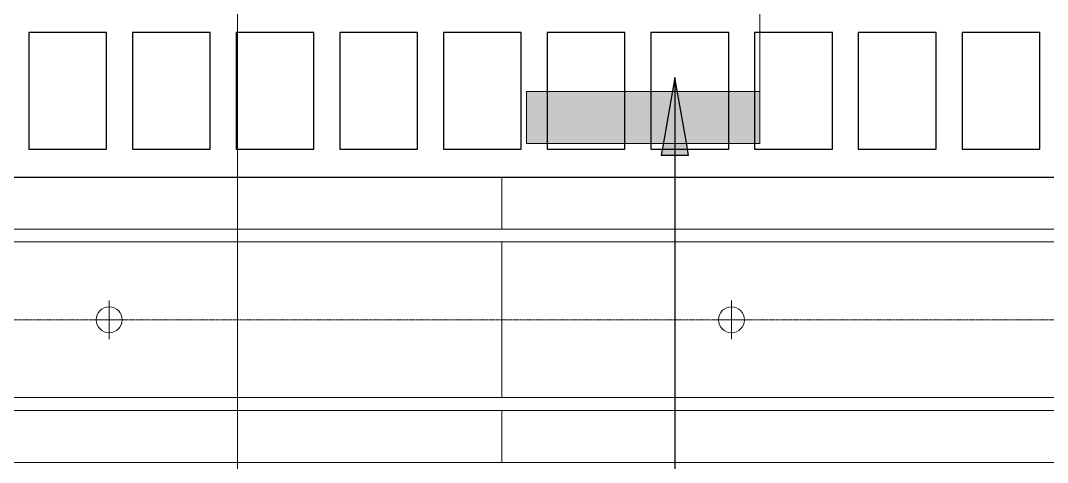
# Model space of a CAD drawing. Header units: millimetres. Extents: x -795739 to -715748, y -34378 to 22353.
# Drawn here: x -742964 to -739003, y 3029 to 4733 of the extents above; entities that cross this region are included whole.
import ezdxf
from ezdxf.xclip import XClip

# ---------------------------------------------------------------- set-up
doc = ezdxf.new("R2010")
doc.units = ezdxf.units.MM
doc.header["$XCLIPFRAME"] = 0
doc.linetypes.add('DPA_Grid _ Level 100', pattern=[10, 5.5, -1.6, 1.3, -1.6])
doc.layers.add('000 - WIPEOUT', color=250, linetype='Continuous')
doc.layers.add('A11_ALU.SOLID SHEET', color=2, linetype='Continuous')
for name, color, linetype, lineweight in [('A-ANNO-NOTE', 3, 'Continuous', 25), ('A-DETL-GENF', 2, 'Continuous', 9), ('A-GLAZ-CURT', 2, 'Continuous', 9), ('E-LITE-EQPM', 2, 'Continuous', 9), ('G-ANNO-TEXT', 3, 'Continuous', 9), ('S-GRID', 251, 'Continuous', 9)]:
    doc.layers.add(name, color=color, linetype=linetype, lineweight=lineweight)

# ---------------------------------------------------------------- blocks, each defined once
blk = doc.blocks.new('DPA_AN_Section Line - UP-Left-16619115-4282-01 ENLARGED LOWER PLATFORM LEVEL - REFLECTED CEILING PLAN - SHEET 3')
at = {"layer": 'A-ANNO-NOTE', "lineweight": 9}
blk.add_hatch(color=256, dxfattribs=at).paths.add_polyline_path([(45, -9), (43, -9), (43, 0), (45, 0)])
blk.add_line((7.5, 0), (45, 0), dxfattribs=at)
at = {"layer": 'A-ANNO-NOTE', "lineweight": 18}
for p, q in [((45, 0), (43, 0)), ((43, 0), (43, -9)), ((45, -9), (45, 0)), ((43, -9), (45, -9))]:
    blk.add_line(p, q, dxfattribs=at)
blk = doc.blocks.new('*U1241')
at = {"layer": 'S-GRID', "linetype": 'DPA_Grid _ Level 100'}
blk.add_line((57901.1, 0), (-15767.8, 0), dxfattribs=at)
blk = doc.blocks.new('System Panel - DPA-AR_Metal Ceiling Rectangular Panel-13139259-4282-01 ENLARGED LOWER PLATFORM LEVEL - REFLECTED CEILING PLAN - SHEET 3')
at = {"layer": 'A-GLAZ-CURT'}
for p, q in [((-741107.4, 4129), (-743507.4, 4129)), ((-743507.4, 4129), (-743507.4, 3929)), ((-743507.4, 3929), (-743507.4, 4129)), ((-743507.4, 4129), (-741107.4, 4129)), ((-741107.4, 3929), (-741107.4, 4129)), ((-741107.4, 4129), (-741107.4, 3929)), ((-743507.4, 3929), (-741107.4, 3929)), ((-741107.4, 3929), (-743507.4, 3929))]:
    blk.add_line(p, q, dxfattribs=at)
blk = doc.blocks.new('System Panel - DPA-AR_Metal Ceiling Rectangular Panel-V27-4282-01 ENLARGED LOWER PLATFORM LEVEL - REFLECTED CEILING PLAN - SHEET 3')
at = {"layer": 'A-GLAZ-CURT'}
for p, q in [((-773182.4, 3879), (-775582.4, 3879)), ((-775582.4, 3879), (-775582.4, 3279)), ((-775582.4, 3279), (-775582.4, 3879)), ((-775582.4, 3879), (-773182.4, 3879)), ((-773182.4, 3279), (-773182.4, 3879)), ((-773182.4, 3879), (-773182.4, 3279)), ((-775582.4, 3279), (-773182.4, 3279)), ((-773182.4, 3279), (-775582.4, 3279))]:
    blk.add_line(p, q, dxfattribs=at)
blk = doc.blocks.new('*U553')
at = {"layer": 'A-GLAZ-CURT'}
for name, p in [('System Panel - DPA-AR_Metal Ceiling Rectangular Panel-13139259-4282-01 ENLARGED LOWER PLATFORM LEVEL - REFLECTED CEILING PLAN - SHEET 3', (778882.4, -3579)), ('System Panel - DPA-AR_Metal Ceiling Rectangular Panel-13139259-4282-01 ENLARGED LOWER PLATFORM LEVEL - REFLECTED CEILING PLAN - SHEET 3', (781282.4, -3579)), ('System Panel - DPA-AR_Metal Ceiling Rectangular Panel-V27-4282-01 ENLARGED LOWER PLATFORM LEVEL - REFLECTED CEILING PLAN - SHEET 3', (810957.4, -3579)), ('System Panel - DPA-AR_Metal Ceiling Rectangular Panel-V27-4282-01 ENLARGED LOWER PLATFORM LEVEL - REFLECTED CEILING PLAN - SHEET 3', (813357.4, -3579)), ('System Panel - DPA-AR_Metal Ceiling Rectangular Panel-13139259-4282-01 ENLARGED LOWER PLATFORM LEVEL - REFLECTED CEILING PLAN - SHEET 3', (778882.4, -4479)), ('System Panel - DPA-AR_Metal Ceiling Rectangular Panel-13139259-4282-01 ENLARGED LOWER PLATFORM LEVEL - REFLECTED CEILING PLAN - SHEET 3', (781282.4, -4479))]:
    blk.add_blockref(name, p, dxfattribs=at)
blk = doc.blocks.new('*U906')
at = {"color": 3}
for points in [[(-225, 550), (225, 550), (225, 250), (-225, 250)], [(-225, 150), (225, 150), (225, -150), (-225, -150)], [(-225, -250), (225, -250), (225, -550), (-225, -550)], [(-225, -650), (225, -650), (225, -950), (-225, -950)], [(-225, -1050), (225, -1050), (225, -1350), (-225, -1350)], [(-225, -1450), (225, -1450), (225, -1750), (-225, -1750)], [(-225, -1850), (225, -1850), (225, -2150), (-225, -2150)], [(-225, -2250), (225, -2250), (225, -2550), (-225, -2550)], [(-225, -2650), (225, -2650), (225, -2950), (-225, -2950)], [(-225, -3050), (225, -3050), (225, -3350), (-225, -3350)]]:
    blk.add_wipeout(points, dxfattribs=at).dxf.layer = '000 - WIPEOUT'
at = {"layer": 'A11_ALU.SOLID SHEET', "color": 0, "linetype": 'ByBlock'}
for points in [[(-225, 250), (225, 250), (225, 550), (-225, 550)], [(-225, -150), (225, -150), (225, 150), (-225, 150)], [(-225, -550), (225, -550), (225, -250), (-225, -250)], [(-225, -950), (225, -950), (225, -650), (-225, -650)], [(-225, -1350), (225, -1350), (225, -1050), (-225, -1050)], [(-225, -1750), (225, -1750), (225, -1450), (-225, -1450)], [(-225, -2150), (225, -2150), (225, -1850), (-225, -1850)], [(-225, -2550), (225, -2550), (225, -2250), (-225, -2250)], [(-225, -2950), (225, -2950), (225, -2650), (-225, -2650)], [(-225, -3350), (225, -3350), (225, -3050), (-225, -3050)]]:
    blk.add_lwpolyline(points, close=True, dxfattribs=at)
blk = doc.blocks.new('*U1025')
blk.add_lwpolyline([(-3457.4, 550), (8124.6, 550), (8124.6, 4315), (-3457.4, 4315)], close=True)
at = {"layer": 'A11_ALU.SOLID SHEET', "linetype": 'ByBlock', "rotation": 90}
blk.add_blockref('*U906', (2300, 882.5), dxfattribs=at)
blk = doc.blocks.new('LGF_DL_SAA_LowPower_DL1a - LGF_DL_SAA_LowPower_DL1a-8832329-4180-01 LOWER PLATFORM LEVEL - REFLECTED CEILING PLAN')
at = {"layer": 'A-DETL-GENF'}
for p, q in [((0, 75), (0, -75)), ((72.5, 0), (-72.5, 0))]:
    blk.add_line(p, q, dxfattribs=at)
blk.add_circle((0, 0), 50, dxfattribs=at)
blk = doc.blocks.new('C-1-PP19-AR-4180-01-B_20250908-040939_EXDOWNLIGHT')
at = {"layer": 'E-LITE-EQPM', "extrusion": (0, 0, -1), "rotation": 180}
for p in [(-2060.5, 0), (-4460.5, 0)]:
    blk.add_blockref('LGF_DL_SAA_LowPower_DL1a - LGF_DL_SAA_LowPower_DL1a-8832329-4180-01 LOWER PLATFORM LEVEL - REFLECTED CEILING PLAN', p, dxfattribs=at)

msp = doc.modelspace()

# ---------------------------------------------------------------- block references
ref = msp.add_blockref('*U1025', (-744682.4, 3579))
XClip(ref).set_block_clipping_path([(-45801.3280238605, -9620.0077451947), (23704.0078937773, 10334.9999958097)])

# ---------------------------------------------------------------- next in the draw order: hatches: boundary and pattern name
at = {"layer": 'A-ANNO-NOTE'}
msp.add_hatch(color=256, dxfattribs=at).paths.add_polyline_path([(-740439.9, 4513.2), (-740492.8, 4213.2), (-740387, 4213.2)])

# ---------------------------------------------------------------- next in the draw order: linework, layer by layer
for p, q in [((-740439.9, 4513.2), (-740492.8, 4213.2)), ((-740387, 4213.2), (-740439.9, 4513.2)), ((-740439.9, 4513.2), (-740439.9, -2837.4)), ((-740492.8, 4213.2), (-740387, 4213.2))]:
    msp.add_line(p, q, dxfattribs=at)
at = {"layer": 'G-ANNO-TEXT', "color": 10}
msp.add_line((-742127.3, 5043), (-742127.3, -2863.6), dxfattribs=at)

# ---------------------------------------------------------------- next in the draw order: block references
for name in ['*U1241', '*U553']:
    msp.add_blockref(name, (-778882.4, 3579))
ref = msp.add_blockref('C-1-PP19-AR-4180-01-B_20250908-040939_EXDOWNLIGHT', (-744682.4, 3579))
XClip(ref).set_block_clipping_path([(-45801.3280238605, -9620.0077451947), (23704.0078937773, 10334.9999958097)])
at = {"layer": 'A-ANNO-NOTE', "xscale": 100, "yscale": 100, "zscale": 100, "rotation": 269.9999999999999}
msp.add_blockref('DPA_AN_Section Line - UP-Left-16619115-4282-01 ENLARGED LOWER PLATFORM LEVEL - REFLECTED CEILING PLAN - SHEET 3', (-740112.7, 8759), dxfattribs=at)

doc.saveas('drawing.dxf')
